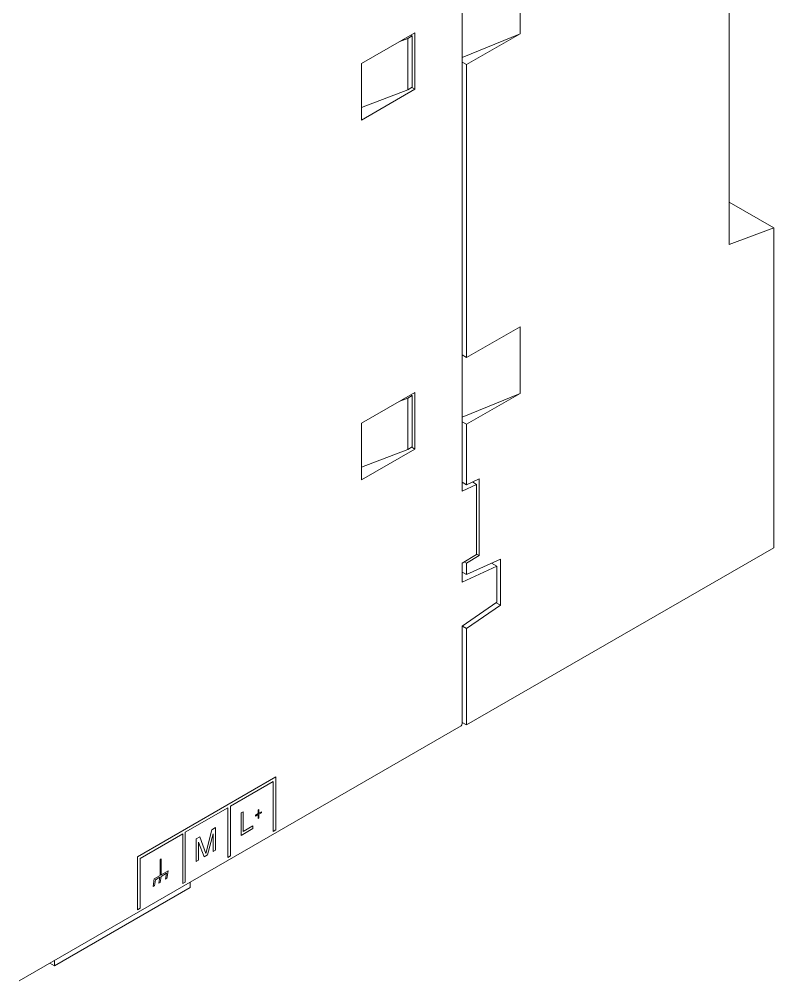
# Model space of a CAD drawing. Header units: inches. Extents: x 9220 to 92460, y -39241 to 4813.
# Drawn here: x 9253.2 to 9313.2, y 4679.9 to 4756.4 of the extents above; entities that cross this region are included whole.
import ezdxf

# ---------------------------------------------------------------- set-up
doc = ezdxf.new("R2010")
doc.units = ezdxf.units.IN
doc.header["$MEASUREMENT"] = 0

# ---------------------------------------------------------------- blocks, each defined once
blk = doc.blocks.new('A$C0f779728')
at = {"lineweight": 0, "extrusion": (-1.66533e-16, 0.816497, 0.57735)}
for p, q in [((2892.6435, -500.9989), (2892.6435, -499.8545)), ((2891.8083, -501.7704), (2891.8083, -500.0345)), ((2891.9893, -500.3399), (2891.9893, -500.131)), ((2891.4937, -500.4331), (2891.6608, -500.3367)), ((2891.6608, -500.3367), (2891.6608, -500.5135)), ((2891.6385, -500.3544), (2891.6138, -500.3638)), ((2891.6524, -500.3463), (2891.6385, -500.3544)), ((2891.6385, -500.3544), (2891.6385, -500.5151)), ((2891.6482, -500.3439), (2891.6524, -500.3463)), ((2891.6524, -500.3463), (2891.6524, -500.5071)), ((2891.8083, -500.4142), (2891.9893, -500.3399)), ((2891.9893, -500.3399), (2891.8222, -500.4363)), ((2891.4937, -500.6099), (2891.4937, -500.4331)), ((2891.8222, -500.4363), (2891.8083, -500.4283)), ((2891.8222, -500.4363), (2891.8222, -501.3525)), ((2891.6608, -500.5135), (2891.4937, -500.6099)), ((2891.6385, -500.5151), (2891.4937, -500.5704)), ((2891.6524, -500.5071), (2891.6385, -500.5151)), ((2891.6608, -500.5135), (2891.651, -500.5079)), ((2892.6435, -500.8665), (2892.7827, -500.9469)), ((2892.6435, -500.9989), (2892.7827, -500.9469)), ((2892.7827, -501.9472), (2892.7827, -500.9469)), ((2891.9893, -501.2561), (2891.8222, -501.3525)), ((2891.9893, -501.2561), (2891.9893, -501.465)), ((2891.8222, -501.3525), (2891.8083, -501.3445)), ((2891.4937, -501.5582), (2891.6608, -501.4618)), ((2891.6385, -501.4795), (2891.6138, -501.4889)), ((2891.6524, -501.4714), (2891.6385, -501.4795)), ((2891.6385, -501.6402), (2891.6385, -501.4795)), ((2891.6482, -501.469), (2891.6524, -501.4714)), ((2891.6524, -501.6322), (2891.6524, -501.4714)), ((2891.6608, -501.4618), (2891.6608, -501.6386)), ((2891.8083, -501.5393), (2891.9893, -501.465)), ((2891.9893, -501.465), (2891.8222, -501.5614)), ((2891.4937, -501.735), (2891.4937, -501.5582)), ((2891.8222, -501.5614), (2891.8083, -501.5534)), ((2891.8222, -501.5614), (2891.8222, -501.7504)), ((2891.6608, -501.6386), (2891.4937, -501.735)), ((2891.6385, -501.6402), (2891.4937, -501.6955)), ((2891.6524, -501.6322), (2891.6385, -501.6402)), ((2891.6608, -501.6386), (2891.651, -501.633)), ((2891.8222, -501.7504), (2891.8083, -501.7423)), ((2891.8529, -501.7492), (2891.8083, -501.7704)), ((2891.8222, -501.7504), (2891.8612, -501.7318)), ((2891.8529, -501.7492), (2891.8402, -501.7418)), ((2891.8529, -501.9688), (2891.8529, -501.7492)), ((2891.8612, -501.7318), (2891.8612, -501.9721)), ((2891.8222, -502.5017), (2892.7827, -501.9472)), ((2891.8083, -501.9954), (2891.8529, -501.9688)), ((2891.8222, -501.9954), (2891.8151, -501.9913)), ((2891.8612, -501.9721), (2891.8222, -501.9954)), ((2891.8222, -502.0314), (2891.928, -501.9827)), ((2891.8612, -501.9721), (2891.8529, -501.9673)), ((2891.928, -501.9827), (2891.928, -502.1271)), ((2891.8083, -502.0548), (2891.8083, -501.9954)), ((2891.9169, -502.0048), (2891.8083, -502.0548)), ((2891.8222, -501.9954), (2891.8222, -502.0314)), ((2891.9169, -502.0048), (2891.9005, -501.9953)), ((2891.9169, -502.1178), (2891.9169, -502.0048)), ((2891.8222, -502.0314), (2891.8083, -502.0234)), ((2891.8083, -502.1932), (2891.9169, -502.1178)), ((2891.928, -502.1271), (2891.8222, -502.2005)), ((2891.928, -502.1271), (2891.9147, -502.1194)), ((2891.8083, -502.4969), (2891.8083, -502.1932)), ((2891.8222, -502.2005), (2891.8089, -502.1928)), ((2891.8222, -502.2005), (2891.8222, -502.5017)), ((2891.8222, -502.5017), (2891.8083, -502.4937)), ((2890.4234, -503.3018), (2891.805, -502.5041)), ((2891.2256, -502.6643), (2890.793, -502.9141)), ((2891.0842, -502.7556), (2891.2172, -502.6788)), ((2891.2172, -502.6788), (2891.2172, -502.8347)), ((2891.2256, -502.8299), (2891.2256, -502.6643)), ((2890.9427, -502.8372), (2891.0758, -502.7604)), ((2891.0758, -502.7604), (2891.0758, -502.9163)), ((2891.0842, -502.9115), (2891.0842, -502.7556)), ((2891.1237, -502.773), (2891.1176, -502.7765)), ((2891.1237, -502.8346), (2891.1237, -502.773)), ((2891.1727, -502.7657), (2891.1706, -502.7669)), ((2891.1706, -502.7669), (2891.1706, -502.7789)), ((2891.1727, -502.7778), (2891.1727, -502.7657)), ((2891.1808, -502.7731), (2891.1727, -502.7778)), ((2891.1808, -502.7761), (2891.1808, -502.7731)), ((2891.1176, -502.7765), (2891.1176, -502.8472)), ((2891.1706, -502.7789), (2891.1625, -502.7837)), ((2891.1625, -502.7867), (2891.1706, -502.782)), ((2891.1625, -502.7837), (2891.1625, -502.7867)), ((2891.1706, -502.782), (2891.1706, -502.794)), ((2891.1706, -502.794), (2891.1727, -502.7928)), ((2891.1727, -502.7808), (2891.1808, -502.7761)), ((2891.1727, -502.7928), (2891.1727, -502.7808)), ((2891.0259, -502.8294), (2891.0068, -502.9037)), ((2891.0374, -502.8228), (2891.0259, -502.8294)), ((2891.0374, -502.8935), (2891.0374, -502.8228)), ((2891.1176, -502.8472), (2891.1543, -502.826)), ((2891.1543, -502.817), (2891.1237, -502.8346)), ((2891.1543, -502.826), (2891.1543, -502.817)), ((2891.2172, -502.8347), (2891.2256, -502.8299)), ((2890.8013, -502.9189), (2890.9344, -502.8421)), ((2890.9344, -502.8421), (2890.9344, -502.998)), ((2890.9427, -502.9932), (2890.9427, -502.8372)), ((2890.9876, -502.8515), (2890.9761, -502.8581)), ((2890.9761, -502.8581), (2890.9761, -502.9289)), ((2891.0068, -502.9037), (2890.9876, -502.8515)), ((2891.0119, -502.9082), (2891.0297, -502.8422)), ((2891.0297, -502.8422), (2891.0297, -502.8979)), ((2890.9838, -502.9244), (2890.9838, -502.8688)), ((2890.9838, -502.8688), (2891.0017, -502.9141)), ((2891.0297, -502.8979), (2891.0374, -502.8935)), ((2890.793, -502.9141), (2890.793, -503.0796)), ((2890.8013, -503.0748), (2890.8013, -502.9189)), ((2890.8675, -502.9209), (2890.8637, -502.9231)), ((2890.8637, -502.9231), (2890.8637, -502.973)), ((2890.8675, -502.9708), (2890.8675, -502.9209)), ((2891.0017, -502.9141), (2891.0119, -502.9082)), ((2891.0758, -502.9163), (2891.0842, -502.9115)), ((2890.9761, -502.9289), (2890.9838, -502.9244)), ((2890.8457, -502.9834), (2890.8419, -503.007)), ((2890.8637, -502.973), (2890.8457, -502.9834)), ((2890.8491, -502.9858), (2890.8633, -502.9777)), ((2890.8633, -502.9777), (2890.8602, -502.9964)), ((2890.8644, -502.994), (2890.8675, -502.9752)), ((2890.889, -502.9584), (2890.8675, -502.9708)), ((2890.8675, -502.9752), (2890.884, -502.9657)), ((2890.884, -502.9657), (2890.8809, -502.9845)), ((2890.8809, -502.9845), (2890.8851, -502.982)), ((2890.8851, -502.982), (2890.889, -502.9584)), ((2890.5338, -503.2549), (2890.9581, -503.0099)), ((2890.8419, -503.007), (2890.8461, -503.0046)), ((2890.8461, -503.0046), (2890.8491, -502.9858)), ((2890.8602, -502.9964), (2890.8644, -502.994)), ((2890.9344, -502.998), (2890.9427, -502.9932)), ((2890.9581, -502.9931), (2890.9581, -503.0099)), ((2890.793, -503.0796), (2890.8013, -503.0748)), ((2890.5192, -503.2464), (2890.5338, -503.2549)), ((2890.5338, -503.238), (2890.5338, -503.2549))]:
    blk.add_line(p, q, dxfattribs=at)
at = {"lineweight": 0, "extrusion": (9.61481e-17, 5.55112e-17, -1)}
blk.add_ellipse((2891.7972, -502.4904), major_axis=(0.0079, -0.0136), ratio=0.57735, start_param=-0.785398, end_param=0, dxfattribs=at)

msp = doc.modelspace()

# ---------------------------------------------------------------- block references
at = {"xscale": 25.43077071118945, "yscale": 25.43077071118945, "zscale": 25.43077071118945}
msp.add_blockref('A$C0f779728', (-64252.532, 17479.27), dxfattribs=at)

doc.saveas('drawing.dxf')
